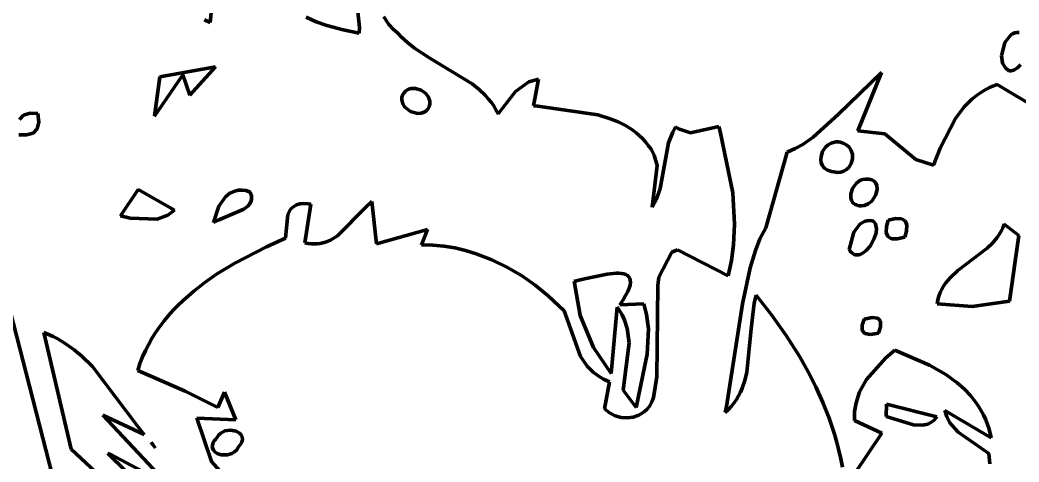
# Model space of a CAD drawing. Header units: millimetres. Extents: x 0 to 9.3, y 0 to 12.
# Drawn here: x 4.724 to 6.071, y 2.919 to 3.515 of the extents above; entities that cross this region are included whole.
import ezdxf

# ---------------------------------------------------------------- set-up
doc = ezdxf.new("R2010")
doc.units = ezdxf.units.MM
doc.layers.add('color#000000ff', color=7, linetype='CONTINUOUS', lineweight=100)
doc.layers.add('color#ffffffff', color=7, linetype='CONTINUOUS', lineweight=100)

msp = doc.modelspace()

# ---------------------------------------------------------------- linework, layer by layer
at = {"layer": 'color#000000ff'}
for p, q in [((4.9803, 3.5118), (4.9839, 3.5472)), ((5.1815, 3.5052), (5.1771, 3.5476)), ((4.9728, 3.5155), (4.9803, 3.5118)), ((5.1095, 3.5188), (5.1233, 3.5128)), ((5.2144, 3.5193), (5.2212, 3.5092)), ((5.1233, 3.5128), (5.1375, 3.5078)), ((5.1375, 3.5078), (5.1593, 3.5018)), ((5.1593, 3.5018), (5.1811, 3.4976)), ((5.1811, 3.4976), (5.1815, 3.5052)), ((5.2212, 3.5092), (5.2268, 3.503)), ((5.2268, 3.503), (5.2332, 3.4972)), ((5.2332, 3.4972), (5.2374, 3.4928)), ((5.2374, 3.4928), (5.2462, 3.4846)), ((6.0516, 3.4847), (6.0601, 3.4955)), ((6.0601, 3.4955), (6.0616, 3.4966)), ((6.0616, 3.4966), (6.065, 3.4977)), ((6.065, 3.4977), (6.068, 3.4983)), ((6.068, 3.4983), (6.0707, 3.4984)), ((5.2462, 3.4846), (5.2557, 3.4771)), ((5.2557, 3.4771), (5.2762, 3.4637)), ((6.0469, 3.4668), (6.0516, 3.4847)), ((5.2762, 3.4637), (5.3335, 3.4289)), ((6.0484, 3.4571), (6.0469, 3.4668)), ((4.9874, 3.4519), (4.9123, 3.4383)), ((4.953, 3.4138), (4.9874, 3.4519)), ((6.0523, 3.4505), (6.0484, 3.4571)), ((6.057, 3.4467), (6.0523, 3.4505)), ((6.0643, 3.448), (6.0619, 3.4471)), ((6.0665, 3.4492), (6.0643, 3.448)), ((6.0687, 3.4508), (6.0665, 3.4492)), ((6.0726, 3.4548), (6.0687, 3.4508)), ((4.9054, 3.3856), (4.9432, 3.4412)), ((4.9123, 3.4383), (4.9054, 3.3856)), ((4.9432, 3.4412), (4.953, 3.4138)), ((5.41, 3.4318), (5.4228, 3.4354)), ((5.4228, 3.4354), (5.4162, 3.3995)), ((5.8271, 3.388), (5.885, 3.4445)), ((5.885, 3.4445), (5.8534, 3.3655)), ((6.0595, 3.4467), (6.057, 3.4467)), ((6.0619, 3.4471), (6.0595, 3.4467)), ((5.2476, 3.4217), (5.2442, 3.4197)), ((5.2513, 3.4228), (5.2476, 3.4217)), ((5.2571, 3.4229), (5.2513, 3.4228)), ((5.2647, 3.4205), (5.2571, 3.4229)), ((5.3335, 3.4289), (5.3428, 3.4214)), ((5.3428, 3.4214), (5.3513, 3.4132)), ((5.3917, 3.4188), (5.41, 3.4318)), ((6.0228, 3.4198), (6.0317, 3.4244)), ((6.0317, 3.4244), (6.0413, 3.4282)), ((6.0413, 3.4282), (6.0984, 3.3938)), ((5.2388, 3.411), (5.2386, 3.4073)), ((5.2401, 3.4147), (5.2388, 3.411)), ((5.2412, 3.4166), (5.2401, 3.4147)), ((5.2442, 3.4197), (5.2412, 3.4166)), ((5.2711, 3.4158), (5.2647, 3.4205)), ((5.2746, 3.4111), (5.2711, 3.4158)), ((5.2764, 3.4058), (5.2746, 3.4111)), ((5.3513, 3.4132), (5.3552, 3.4088)), ((5.3552, 3.4088), (5.3589, 3.4042)), ((5.3684, 3.3885), (5.3917, 3.4188)), ((5.9966, 3.3978), (6.0069, 3.4082)), ((6.0069, 3.4082), (6.0145, 3.4144)), ((6.0145, 3.4144), (6.0228, 3.4198)), ((5.2386, 3.4073), (5.2399, 3.4021)), ((5.2399, 3.4021), (5.2428, 3.3975)), ((5.2428, 3.3975), (5.2503, 3.3917)), ((5.2703, 3.3917), (5.2733, 3.3943)), ((5.2733, 3.3943), (5.2745, 3.3962)), ((5.2745, 3.3962), (5.2755, 3.3981)), ((5.2755, 3.3981), (5.2764, 3.402)), ((5.2764, 3.402), (5.2764, 3.4058)), ((5.3589, 3.4042), (5.3624, 3.3992)), ((5.3624, 3.3992), (5.3655, 3.394)), ((5.3655, 3.394), (5.3684, 3.3885)), ((5.4162, 3.3995), (5.4218, 3.3987)), ((5.4218, 3.3987), (5.5029, 3.387)), ((5.9848, 3.3822), (5.9966, 3.3978)), ((4.7286, 3.3868), (4.723, 3.3811)), ((4.7377, 3.3894), (4.7286, 3.3868)), ((4.748, 3.389), (4.7377, 3.3894)), ((4.7493, 3.3771), (4.748, 3.389)), ((5.2503, 3.3917), (5.2595, 3.3891)), ((5.2595, 3.3891), (5.2651, 3.3895)), ((5.2651, 3.3895), (5.2703, 3.3917)), ((5.5029, 3.387), (5.5195, 3.382)), ((5.5195, 3.382), (5.5301, 3.3778)), ((5.7933, 3.3569), (5.8271, 3.388)), ((5.9642, 3.3422), (5.9848, 3.3822)), ((4.7416, 3.3625), (4.7472, 3.3682)), ((4.7472, 3.3682), (4.7493, 3.3771)), ((5.5301, 3.3778), (5.5402, 3.3726)), ((5.5402, 3.3726), (5.5498, 3.3665)), ((5.6037, 3.364), (5.6077, 3.371)), ((5.6077, 3.371), (5.6117, 3.3684)), ((5.6117, 3.3684), (5.6277, 3.3627)), ((5.6277, 3.3627), (5.6659, 3.3715)), ((5.6659, 3.3715), (5.6678, 3.3647)), ((4.7224, 3.3602), (4.7326, 3.36)), ((4.7326, 3.36), (4.7416, 3.3625)), ((5.5498, 3.3665), (5.5543, 3.363)), ((5.5543, 3.363), (5.5587, 3.3592)), ((5.5587, 3.3592), (5.5629, 3.3551)), ((5.5629, 3.3551), (5.5669, 3.3506)), ((5.598, 3.3495), (5.6037, 3.364)), ((5.6678, 3.3647), (5.6846, 3.2818)), ((5.7791, 3.3472), (5.7933, 3.3569)), ((5.8534, 3.3655), (5.8895, 3.3615)), ((5.8895, 3.3615), (5.9317, 3.3268)), ((5.5669, 3.3506), (5.5706, 3.3459)), ((5.5706, 3.3459), (5.5745, 3.3408)), ((5.5745, 3.3408), (5.5788, 3.3329)), ((5.5868, 3.288), (5.598, 3.3495)), ((5.7582, 3.3368), (5.7689, 3.3416)), ((5.7689, 3.3416), (5.7791, 3.3472)), ((5.8097, 3.3435), (5.8058, 3.3377)), ((5.8132, 3.3467), (5.8097, 3.3435)), ((5.8172, 3.3491), (5.8132, 3.3467)), ((5.8217, 3.3505), (5.8172, 3.3491)), ((5.8242, 3.3508), (5.8217, 3.3505)), ((5.8267, 3.3507), (5.8242, 3.3508)), ((5.8294, 3.3503), (5.8267, 3.3507)), ((5.8321, 3.3496), (5.8294, 3.3503)), ((5.8345, 3.3487), (5.8321, 3.3496)), ((5.8386, 3.3464), (5.8345, 3.3487)), ((5.8418, 3.3435), (5.8386, 3.3464)), ((5.8441, 3.3399), (5.8418, 3.3435)), ((5.9554, 3.3192), (5.9642, 3.3422)), ((5.5788, 3.3329), (5.5826, 3.3189)), ((5.7294, 3.2347), (5.7582, 3.3368)), ((5.8037, 3.3311), (5.8034, 3.3267)), ((5.8034, 3.3267), (5.804, 3.3224)), ((5.8058, 3.3377), (5.8037, 3.3311)), ((5.8459, 3.334), (5.8441, 3.3399)), ((5.8442, 3.3216), (5.8459, 3.3277)), ((5.8459, 3.3277), (5.8459, 3.334)), ((5.9317, 3.3268), (5.9554, 3.3192)), ((5.5826, 3.3189), (5.5762, 3.2627)), ((5.804, 3.3224), (5.8057, 3.3185)), ((5.8057, 3.3185), (5.807, 3.3167)), ((5.807, 3.3167), (5.8086, 3.3151)), ((5.8086, 3.3151), (5.8104, 3.3137)), ((5.8104, 3.3137), (5.8126, 3.3126)), ((5.8346, 3.3112), (5.8381, 3.3134)), ((5.8381, 3.3134), (5.841, 3.3163)), ((5.841, 3.3163), (5.8442, 3.3216)), ((5.8126, 3.3126), (5.8151, 3.3116)), ((5.8151, 3.3116), (5.8179, 3.3109)), ((5.8179, 3.3109), (5.821, 3.3105)), ((5.821, 3.3105), (5.8236, 3.3099)), ((5.8236, 3.3099), (5.826, 3.3096)), ((5.826, 3.3096), (5.8305, 3.3099)), ((5.8305, 3.3099), (5.8346, 3.3112)), ((5.8595, 3.3), (5.8559, 3.2984)), ((5.8635, 3.3006), (5.8595, 3.3)), ((5.8656, 3.3005), (5.8635, 3.3006)), ((5.8681, 3.3004), (5.8656, 3.3005)), ((5.8703, 3.3), (5.8681, 3.3004)), ((5.8722, 3.2994), (5.8703, 3.3)), ((4.883, 3.2863), (4.8594, 3.251)), ((4.9321, 3.2587), (4.883, 3.2863)), ((5.5818, 3.2732), (5.5868, 3.288)), ((5.8462, 3.288), (5.8438, 3.2804)), ((5.851, 3.2947), (5.8462, 3.288)), ((5.8559, 3.2984), (5.851, 3.2947)), ((5.8753, 3.2976), (5.8722, 3.2994)), ((5.8775, 3.295), (5.8753, 3.2976)), ((5.8788, 3.292), (5.8775, 3.295)), ((5.8775, 3.2792), (5.8793, 3.2867)), ((5.8793, 3.2867), (5.8788, 3.292)), ((4.7857, 2.8296), (4.6707, 3.2777)), ((5.0011, 3.2767), (4.992, 3.2641)), ((5.0068, 3.2813), (5.0011, 3.2767)), ((5.0133, 3.2844), (5.0068, 3.2813)), ((5.0181, 3.2855), (5.0133, 3.2844)), ((5.0232, 3.2857), (5.0181, 3.2855)), ((5.0286, 3.2849), (5.0232, 3.2857)), ((5.0343, 3.283), (5.0286, 3.2849)), ((5.0352, 3.2803), (5.0343, 3.283)), ((5.0358, 3.2778), (5.0352, 3.2803)), ((5.0356, 3.2711), (5.036, 3.2732)), ((5.0361, 3.2754), (5.0358, 3.2778)), ((5.036, 3.2732), (5.0361, 3.2754)), ((5.5762, 3.2627), (5.5818, 3.2732)), ((5.6846, 3.2818), (5.687, 3.2397)), ((5.8438, 3.2804), (5.8438, 3.2749)), ((5.8438, 3.2749), (5.8448, 3.2715)), ((5.872, 3.2707), (5.8775, 3.2792)), ((4.992, 3.2641), (4.9849, 3.2417)), ((4.9908, 3.245), (5.0256, 3.2597)), ((5.0256, 3.2597), (5.0312, 3.264)), ((5.0312, 3.264), (5.0339, 3.2673)), ((5.0339, 3.2673), (5.0356, 3.2711)), ((5.0886, 3.2597), (5.0847, 3.2525)), ((5.093, 3.2637), (5.0886, 3.2597)), ((5.0967, 3.2657), (5.093, 3.2637)), ((5.1012, 3.2669), (5.0967, 3.2657)), ((5.1064, 3.2675), (5.1012, 3.2669)), ((5.1124, 3.2673), (5.1064, 3.2675)), ((5.1079, 3.2145), (5.1158, 3.2668)), ((5.1158, 3.2668), (5.1124, 3.2673)), ((5.1898, 3.2622), (5.1518, 3.2238)), ((5.198, 3.2701), (5.1898, 3.2622)), ((5.2043, 3.2131), (5.198, 3.2701)), ((5.8448, 3.2715), (5.8466, 3.2686)), ((5.8466, 3.2686), (5.8495, 3.2664)), ((5.8495, 3.2664), (5.8513, 3.2656)), ((5.8513, 3.2656), (5.8533, 3.2649)), ((5.8533, 3.2649), (5.8556, 3.2645)), ((5.8556, 3.2645), (5.8582, 3.2644)), ((5.8582, 3.2644), (5.8621, 3.2647)), ((5.8621, 3.2647), (5.8674, 3.2669)), ((5.8674, 3.2669), (5.872, 3.2707)), ((4.8594, 3.251), (4.8725, 3.2476)), ((4.8725, 3.2476), (4.9086, 3.2463)), ((4.9086, 3.2463), (4.9231, 3.252)), ((4.9231, 3.252), (4.9321, 3.2587)), ((5.0847, 3.2525), (5.0816, 3.2209)), ((5.9045, 3.2473), (5.8942, 3.245)), ((5.9121, 3.247), (5.9045, 3.2473)), ((5.9171, 3.2441), (5.9121, 3.247)), ((4.9849, 3.2417), (4.9908, 3.245)), ((5.273, 3.2327), (5.2043, 3.2131)), ((5.2652, 3.212), (5.273, 3.2327)), ((5.687, 3.2397), (5.6856, 3.2116)), ((5.7211, 3.2197), (5.7294, 3.2347)), ((5.8565, 3.2399), (5.8477, 3.2288)), ((5.863, 3.2436), (5.8565, 3.2399)), ((5.8685, 3.2446), (5.863, 3.2436)), ((5.8725, 3.2443), (5.8685, 3.2446)), ((5.8746, 3.2438), (5.8725, 3.2443)), ((5.876, 3.242), (5.8746, 3.2438)), ((5.877, 3.24), (5.876, 3.242)), ((5.8778, 3.2379), (5.877, 3.24)), ((5.8784, 3.2332), (5.8778, 3.2379)), ((5.8779, 3.2281), (5.8784, 3.2332)), ((5.8919, 3.2367), (5.8915, 3.2285)), ((5.8942, 3.245), (5.8919, 3.2367)), ((5.9193, 3.2386), (5.9171, 3.2441)), ((5.9189, 3.2304), (5.9193, 3.2386)), ((6.0486, 3.2347), (6.0464, 3.2301)), ((6.0504, 3.2396), (6.0486, 3.2347)), ((6.0705, 3.2244), (6.0504, 3.2396)), ((5.0816, 3.2209), (5.056, 3.2092)), ((5.1518, 3.2238), (5.1424, 3.2182)), ((5.7152, 3.2042), (5.7211, 3.2197)), ((5.8477, 3.2288), (5.8416, 3.2057)), ((5.8699, 3.2102), (5.8755, 3.2202)), ((5.8755, 3.2202), (5.8779, 3.2281)), ((5.8915, 3.2285), (5.8938, 3.223)), ((5.8938, 3.223), (5.8988, 3.2201)), ((5.8988, 3.2201), (5.9064, 3.2198)), ((5.9064, 3.2198), (5.9167, 3.2221)), ((5.9167, 3.2221), (5.9189, 3.2304)), ((6.0411, 3.2217), (6.0349, 3.2142)), ((6.0439, 3.2258), (6.0411, 3.2217)), ((6.0464, 3.2301), (6.0439, 3.2258)), ((6.0578, 3.1356), (6.0705, 3.2244)), ((5.056, 3.2092), (5.0135, 3.1871)), ((5.1123, 3.2137), (5.1079, 3.2145)), ((5.1166, 3.2132), (5.1123, 3.2137)), ((5.1207, 3.2131), (5.1166, 3.2132)), ((5.1246, 3.2132), (5.1207, 3.2131)), ((5.1285, 3.2137), (5.1246, 3.2132)), ((5.1357, 3.2154), (5.1285, 3.2137)), ((5.1424, 3.2182), (5.1357, 3.2154)), ((5.2802, 3.2115), (5.2652, 3.212)), ((5.2951, 3.2101), (5.2802, 3.2115)), ((5.3099, 3.2076), (5.2951, 3.2101)), ((5.3244, 3.2041), (5.3099, 3.2076)), ((5.6856, 3.2116), (5.6828, 3.1906)), ((5.8416, 3.2057), (5.8431, 3.2033)), ((5.8644, 3.204), (5.8699, 3.2102)), ((6.0278, 3.2073), (5.9883, 3.1773)), ((6.0349, 3.2142), (6.0278, 3.2073)), ((5.3388, 3.1998), (5.3244, 3.2041)), ((5.3599, 3.1916), (5.3388, 3.1998)), ((5.6027, 3.2019), (5.5852, 3.1683)), ((5.6104, 3.2049), (5.6027, 3.2019)), ((5.6783, 3.1698), (5.6104, 3.2049)), ((5.708, 3.1806), (5.7152, 3.2042)), ((5.8431, 3.2033), (5.8448, 3.2014)), ((5.8448, 3.2014), (5.8465, 3.1999)), ((5.8465, 3.1999), (5.8484, 3.1989)), ((5.8484, 3.1989), (5.8503, 3.1984)), ((5.8503, 3.1984), (5.8523, 3.1982)), ((5.8523, 3.1982), (5.8543, 3.1984)), ((5.8543, 3.1984), (5.8564, 3.1989)), ((5.8564, 3.1989), (5.8605, 3.201)), ((5.8605, 3.201), (5.8644, 3.204)), ((5.0135, 3.1871), (4.9889, 3.172)), ((5.3802, 3.1818), (5.3599, 3.1916)), ((5.3998, 3.1703), (5.3802, 3.1818)), ((5.6828, 3.1906), (5.6783, 3.1698)), ((5.6979, 3.1324), (5.708, 3.1806)), ((4.9889, 3.172), (4.9731, 3.161)), ((5.4184, 3.1574), (5.3998, 3.1703)), ((5.4847, 3.1657), (5.4772, 3.1639)), ((5.5152, 3.1723), (5.4847, 3.1657)), ((5.5236, 3.1733), (5.5152, 3.1723)), ((5.5276, 3.1735), (5.5236, 3.1733)), ((5.5313, 3.1735), (5.5276, 3.1735)), ((5.5347, 3.1732), (5.5313, 3.1735)), ((5.5378, 3.1725), (5.5347, 3.1732)), ((5.5405, 3.1716), (5.5378, 3.1725)), ((5.5428, 3.1703), (5.5405, 3.1716)), ((5.5446, 3.1686), (5.5428, 3.1703)), ((5.5459, 3.1665), (5.5446, 3.1686)), ((5.5466, 3.1639), (5.5459, 3.1665)), ((5.5852, 3.1683), (5.5839, 3.1571)), ((5.9777, 3.1674), (5.9716, 3.1601)), ((5.9883, 3.1773), (5.9777, 3.1674)), ((4.9731, 3.161), (4.958, 3.1494)), ((5.436, 3.1432), (5.4184, 3.1574)), ((5.4739, 3.1632), (5.471, 3.1626)), ((5.471, 3.1626), (5.4792, 3.1165)), ((5.4772, 3.1639), (5.4739, 3.1632)), ((5.5431, 3.1486), (5.545, 3.1533)), ((5.545, 3.1533), (5.5462, 3.1574)), ((5.5462, 3.1574), (5.5468, 3.1609)), ((5.5468, 3.1609), (5.5466, 3.1639)), ((5.5839, 3.1571), (5.5823, 3.0335)), ((5.9665, 3.1519), (5.9644, 3.1474)), ((5.9689, 3.1561), (5.9665, 3.1519)), ((5.9716, 3.1601), (5.9689, 3.1561)), ((4.958, 3.1494), (4.9438, 3.1369)), ((5.4575, 3.1226), (5.436, 3.1432)), ((5.5368, 3.1375), (5.5403, 3.1434)), ((5.5403, 3.1434), (5.5431, 3.1486)), ((5.7161, 3.1439), (5.7134, 3.1329)), ((5.7369, 3.1174), (5.7161, 3.1439)), ((5.9626, 3.1426), (5.9612, 3.1376)), ((5.9644, 3.1474), (5.9626, 3.1426)), ((4.937, 3.1303), (4.9304, 3.1235)), ((4.9438, 3.1369), (4.937, 3.1303)), ((5.5208, 3.0384), (5.5288, 3.1278)), ((5.5288, 3.1278), (5.5312, 3.1244)), ((5.5323, 3.131), (5.5368, 3.1375)), ((5.5647, 3.1323), (5.5323, 3.131)), ((5.5685, 3.1178), (5.5647, 3.1323)), ((5.6764, 2.9935), (5.6979, 3.1324)), ((5.7134, 3.1329), (5.7094, 3.0983)), ((5.9612, 3.1376), (5.9602, 3.1322)), ((5.9602, 3.1322), (6.0076, 3.1287)), ((6.0076, 3.1287), (6.0578, 3.1356)), ((4.9241, 3.1165), (4.9182, 3.1093)), ((4.9304, 3.1235), (4.9241, 3.1165)), ((5.4794, 3.0612), (5.4575, 3.1226)), ((5.4792, 3.1165), (5.4969, 3.0734)), ((5.5312, 3.1244), (5.5355, 3.1174)), ((5.5355, 3.1174), (5.5388, 3.1101)), ((5.5709, 3.0984), (5.5685, 3.1178)), ((5.7566, 3.0896), (5.7369, 3.1174)), ((5.8618, 3.1116), (5.8591, 3.1033)), ((5.8728, 3.1138), (5.8618, 3.1116)), ((5.8801, 3.1128), (5.8728, 3.1138)), ((5.8839, 3.1086), (5.8801, 3.1128)), ((4.9125, 3.1018), (4.9071, 3.0941)), ((4.9182, 3.1093), (4.9125, 3.1018)), ((5.5388, 3.1101), (5.5424, 3.0989)), ((5.5424, 3.0989), (5.545, 3.0794)), ((5.5694, 3.0644), (5.5709, 3.0984)), ((5.7094, 3.0983), (5.7037, 3.0399)), ((5.8591, 3.1033), (5.8592, 3.0961)), ((5.8812, 3.0928), (5.8839, 3.1013)), ((5.8839, 3.1013), (5.8839, 3.1086)), ((4.7558, 3.0935), (4.7929, 2.9359)), ((4.7623, 3.0909), (4.7558, 3.0935)), ((4.7686, 3.088), (4.7623, 3.0909)), ((4.7747, 3.0849), (4.7686, 3.088)), ((4.7863, 3.0779), (4.7747, 3.0849)), ((4.9021, 3.0861), (4.8974, 3.0778)), ((4.9071, 3.0941), (4.9021, 3.0861)), ((5.775, 3.0605), (5.7566, 3.0896)), ((5.8592, 3.0961), (5.8629, 3.092)), ((5.8629, 3.092), (5.8703, 3.0909)), ((5.8703, 3.0909), (5.8812, 3.0928)), ((4.7971, 3.0701), (4.7863, 3.0779)), ((4.8974, 3.0778), (4.8931, 3.0693)), ((5.4969, 3.0734), (5.5208, 3.0384)), ((5.545, 3.0794), (5.5368, 3.0159)), ((4.8073, 3.0615), (4.7971, 3.0701)), ((4.8215, 3.0475), (4.8073, 3.0615)), ((4.8892, 3.0606), (4.8856, 3.0515)), ((4.8931, 3.0693), (4.8892, 3.0606)), ((5.4884, 3.0483), (5.4794, 3.0612)), ((5.5544, 2.9923), (5.5694, 3.0644)), ((5.7862, 3.0405), (5.775, 3.0605)), ((5.891, 3.0594), (5.8649, 3.0302)), ((5.9033, 3.0695), (5.891, 3.0594)), ((5.9501, 3.0496), (5.9033, 3.0695)), ((4.8829, 2.9668), (4.8215, 3.0475)), ((4.8856, 3.0515), (4.8825, 3.0422)), ((5.4967, 3.0398), (5.4884, 3.0483)), ((5.9721, 3.0367), (5.9501, 3.0496)), ((4.8825, 3.0422), (4.9466, 3.0142)), ((5.5032, 3.0349), (5.4967, 3.0398)), ((5.5105, 3.0306), (5.5032, 3.0349)), ((5.5187, 3.0269), (5.5105, 3.0306)), ((5.5823, 3.0335), (5.5779, 3.0058)), ((5.7037, 3.0399), (5.701, 3.0289)), ((5.7967, 3.02), (5.7862, 3.0405)), ((5.8649, 3.0302), (5.8557, 3.0134)), ((5.9873, 3.0255), (5.9721, 3.0367)), ((5.5117, 2.9907), (5.5187, 3.0269)), ((5.6974, 3.0183), (5.6952, 3.0131)), ((5.701, 3.0289), (5.6974, 3.0183)), ((5.8062, 2.9991), (5.7967, 3.02)), ((5.9967, 3.0173), (5.9873, 3.0255)), ((6.0053, 3.0083), (5.9967, 3.0173)), ((4.9466, 3.0142), (4.9904, 2.9925)), ((4.9904, 2.9925), (4.9996, 3.0132)), ((4.9996, 3.0132), (5.0146, 2.9756)), ((5.5368, 3.0159), (5.5544, 2.9923)), ((5.5779, 3.0058), (5.5757, 2.9999)), ((5.6897, 3.0033), (5.6865, 2.9986)), ((5.6926, 3.0081), (5.6897, 3.0033)), ((5.6952, 3.0131), (5.6926, 3.0081)), ((5.8557, 3.0134), (5.8509, 2.9987)), ((6.013, 2.9985), (6.0053, 3.0083)), ((5.5186, 2.985), (5.5117, 2.9907)), ((5.5693, 2.9902), (5.5652, 2.9864)), ((5.5728, 2.9947), (5.5693, 2.9902)), ((5.5757, 2.9999), (5.5728, 2.9947)), ((5.6744, 2.9855), (5.6764, 2.9935)), ((5.6829, 2.9941), (5.6789, 2.9897)), ((5.6865, 2.9986), (5.6829, 2.9941)), ((5.8146, 2.9778), (5.8062, 2.9991)), ((5.8509, 2.9987), (5.8489, 2.9869)), ((5.8913, 2.98), (5.892, 2.9969)), ((5.892, 2.9969), (5.9599, 2.9797)), ((6.0165, 2.9934), (6.013, 2.9985)), ((6.0197, 2.988), (6.0165, 2.9934)), ((4.924, 2.8874), (4.8357, 2.9818)), ((4.8357, 2.9818), (4.8911, 2.9561)), ((5.0146, 2.9756), (4.9624, 2.9779)), ((4.9624, 2.9779), (4.9819, 2.9194)), ((5.5262, 2.9811), (5.5186, 2.985)), ((5.5343, 2.9789), (5.5262, 2.9811)), ((5.5425, 2.9783), (5.5343, 2.9789)), ((5.5506, 2.9794), (5.5425, 2.9783)), ((5.5583, 2.9821), (5.5506, 2.9794)), ((5.5652, 2.9864), (5.5583, 2.9821)), ((5.6789, 2.9897), (5.6744, 2.9855)), ((5.8184, 2.9671), (5.8146, 2.9778)), ((5.8489, 2.9869), (5.8486, 2.9746)), ((5.9285, 2.9691), (5.8913, 2.98)), ((5.9599, 2.9797), (5.956, 2.9753)), ((5.9731, 2.9795), (5.9704, 2.9884)), ((5.9704, 2.9884), (6.0329, 2.9512)), ((5.9772, 2.9717), (5.9731, 2.9795)), ((6.0227, 2.9824), (6.0197, 2.988)), ((6.0253, 2.9766), (6.0227, 2.9824)), ((6.0277, 2.9706), (6.0253, 2.9766)), ((4.8911, 2.9561), (4.8829, 2.9668)), ((5.8218, 2.9562), (5.8184, 2.9671)), ((5.8486, 2.9746), (5.8855, 2.9579)), ((5.9406, 2.9683), (5.9285, 2.9691)), ((5.9475, 2.9699), (5.9406, 2.9683)), ((5.9518, 2.9721), (5.9475, 2.9699)), ((5.956, 2.9753), (5.9518, 2.9721)), ((5.9886, 2.9589), (5.9772, 2.9717)), ((6.0298, 2.9644), (6.0277, 2.9706)), ((6.0315, 2.9579), (6.0298, 2.9644)), ((4.9872, 2.9493), (4.9892, 2.9516)), ((4.9892, 2.9516), (4.9916, 2.9551)), ((4.9916, 2.9551), (4.9946, 2.9579)), ((4.9946, 2.9579), (4.9999, 2.9607)), ((4.9999, 2.9607), (5.0078, 2.9618)), ((5.0078, 2.9618), (5.0153, 2.9604)), ((5.0153, 2.9604), (5.0198, 2.9579)), ((5.0198, 2.9579), (5.022, 2.9555)), ((5.022, 2.9555), (5.0233, 2.9526)), ((5.0233, 2.9526), (5.0236, 2.9493)), ((5.825, 2.9453), (5.8218, 2.9562)), ((5.8855, 2.9579), (5.8487, 2.903)), ((6.0297, 2.9302), (5.9886, 2.9589)), ((6.0329, 2.9512), (6.0315, 2.9579)), ((4.9009, 2.9453), (4.9029, 2.9425)), ((4.9063, 2.9378), (4.9009, 2.9453)), ((4.9029, 2.9425), (4.9063, 2.9378)), ((4.983, 2.9395), (4.9832, 2.9412)), ((4.9832, 2.9378), (4.983, 2.9395)), ((4.9832, 2.9412), (4.9836, 2.9431)), ((4.9845, 2.9348), (4.9832, 2.9378)), ((4.9836, 2.9431), (4.9844, 2.9451)), ((4.9844, 2.9451), (4.9856, 2.9472)), ((4.9856, 2.9472), (4.9872, 2.9493)), ((5.0186, 2.9392), (5.0162, 2.9353)), ((5.0203, 2.9414), (5.0186, 2.9392)), ((5.0217, 2.9435), (5.0203, 2.9414)), ((5.0227, 2.9455), (5.0217, 2.9435)), ((5.0233, 2.9474), (5.0227, 2.9455)), ((5.0236, 2.9493), (5.0233, 2.9474)), ((5.8278, 2.9343), (5.825, 2.9453)), ((4.7929, 2.9359), (4.8393, 2.893)), ((4.8941, 2.8795), (4.8422, 2.9302)), ((4.8422, 2.9302), (4.8453, 2.9295)), ((4.8453, 2.9295), (4.924, 2.8874)), ((4.9867, 2.9324), (4.9845, 2.9348)), ((4.9896, 2.9304), (4.9867, 2.9324)), ((4.9951, 2.9286), (4.9896, 2.9304)), ((5.0034, 2.9285), (4.9951, 2.9286)), ((5.0095, 2.9302), (5.0034, 2.9285)), ((5.0131, 2.9324), (5.0095, 2.9302)), ((5.0162, 2.9353), (5.0131, 2.9324)), ((5.8304, 2.9232), (5.8278, 2.9343)), ((5.8325, 2.912), (5.8304, 2.9232)), ((6.0313, 2.9163), (6.0297, 2.9302)), ((4.9819, 2.9194), (4.993, 2.9073))]:
    msp.add_line(p, q, dxfattribs=at)
at = {"layer": 'color#ffffffff'}
for p, q in [((4.9839, 3.5472), (4.9803, 3.5118)), ((5.1771, 3.5476), (5.1815, 3.5052)), ((4.9803, 3.5118), (4.9728, 3.5155)), ((5.1233, 3.5128), (5.1095, 3.5188)), ((5.2212, 3.5092), (5.2144, 3.5193)), ((5.1375, 3.5078), (5.1233, 3.5128)), ((5.1593, 3.5018), (5.1375, 3.5078)), ((5.1811, 3.4976), (5.1593, 3.5018)), ((5.1815, 3.5052), (5.1811, 3.4976)), ((5.2268, 3.503), (5.2212, 3.5092)), ((5.2332, 3.4972), (5.2268, 3.503)), ((5.2374, 3.4928), (5.2332, 3.4972)), ((5.2462, 3.4846), (5.2374, 3.4928)), ((6.0601, 3.4955), (6.0516, 3.4847)), ((6.0616, 3.4966), (6.0601, 3.4955)), ((6.065, 3.4977), (6.0616, 3.4966)), ((6.068, 3.4983), (6.065, 3.4977)), ((6.0707, 3.4984), (6.068, 3.4983)), ((5.2557, 3.4771), (5.2462, 3.4846)), ((5.2762, 3.4637), (5.2557, 3.4771)), ((6.0516, 3.4847), (6.0469, 3.4668)), ((5.3335, 3.4289), (5.2762, 3.4637)), ((6.0469, 3.4668), (6.0484, 3.4571)), ((4.9123, 3.4383), (4.9874, 3.4519)), ((4.9874, 3.4519), (4.953, 3.4138)), ((6.0484, 3.4571), (6.0523, 3.4505)), ((6.0523, 3.4505), (6.057, 3.4467)), ((6.0619, 3.4471), (6.0643, 3.448)), ((6.0643, 3.448), (6.0665, 3.4492)), ((6.0665, 3.4492), (6.0687, 3.4508)), ((6.0687, 3.4508), (6.0726, 3.4548)), ((4.9432, 3.4412), (4.9054, 3.3856)), ((4.9054, 3.3856), (4.9123, 3.4383)), ((4.953, 3.4138), (4.9432, 3.4412)), ((5.4228, 3.4354), (5.41, 3.4318)), ((5.4162, 3.3995), (5.4228, 3.4354)), ((5.885, 3.4445), (5.8271, 3.388)), ((5.8534, 3.3655), (5.885, 3.4445)), ((6.057, 3.4467), (6.0595, 3.4467)), ((6.0595, 3.4467), (6.0619, 3.4471)), ((5.2442, 3.4197), (5.2476, 3.4217)), ((5.2476, 3.4217), (5.2513, 3.4228)), ((5.2513, 3.4228), (5.2571, 3.4229)), ((5.2571, 3.4229), (5.2647, 3.4205)), ((5.3428, 3.4214), (5.3335, 3.4289)), ((5.3513, 3.4132), (5.3428, 3.4214)), ((5.41, 3.4318), (5.3917, 3.4188)), ((6.0317, 3.4244), (6.0228, 3.4198)), ((6.0413, 3.4282), (6.0317, 3.4244)), ((6.0984, 3.3938), (6.0413, 3.4282)), ((5.2386, 3.4073), (5.2388, 3.411)), ((5.2388, 3.411), (5.2401, 3.4147)), ((5.2401, 3.4147), (5.2412, 3.4166)), ((5.2412, 3.4166), (5.2442, 3.4197)), ((5.2647, 3.4205), (5.2711, 3.4158)), ((5.2711, 3.4158), (5.2746, 3.4111)), ((5.2746, 3.4111), (5.2764, 3.4058)), ((5.3552, 3.4088), (5.3513, 3.4132)), ((5.3589, 3.4042), (5.3552, 3.4088)), ((5.3917, 3.4188), (5.3684, 3.3885)), ((6.0069, 3.4082), (5.9966, 3.3978)), ((6.0145, 3.4144), (6.0069, 3.4082)), ((6.0228, 3.4198), (6.0145, 3.4144)), ((5.2399, 3.4021), (5.2386, 3.4073)), ((5.2428, 3.3975), (5.2399, 3.4021)), ((5.2503, 3.3917), (5.2428, 3.3975)), ((5.2733, 3.3943), (5.2703, 3.3917)), ((5.2745, 3.3962), (5.2733, 3.3943)), ((5.2755, 3.3981), (5.2745, 3.3962)), ((5.2764, 3.402), (5.2755, 3.3981)), ((5.2764, 3.4058), (5.2764, 3.402)), ((5.3624, 3.3992), (5.3589, 3.4042)), ((5.3655, 3.394), (5.3624, 3.3992)), ((5.3684, 3.3885), (5.3655, 3.394)), ((5.4218, 3.3987), (5.4162, 3.3995)), ((5.5029, 3.387), (5.4218, 3.3987)), ((5.9966, 3.3978), (5.9848, 3.3822)), ((4.723, 3.3811), (4.7286, 3.3868)), ((4.7286, 3.3868), (4.7377, 3.3894)), ((4.7377, 3.3894), (4.748, 3.389)), ((4.748, 3.389), (4.7493, 3.3771)), ((5.2595, 3.3891), (5.2503, 3.3917)), ((5.2651, 3.3895), (5.2595, 3.3891)), ((5.2703, 3.3917), (5.2651, 3.3895)), ((5.5195, 3.382), (5.5029, 3.387)), ((5.5301, 3.3778), (5.5195, 3.382)), ((5.8271, 3.388), (5.7933, 3.3569)), ((5.9848, 3.3822), (5.9642, 3.3422)), ((4.7472, 3.3682), (4.7416, 3.3625)), ((4.7493, 3.3771), (4.7472, 3.3682)), ((5.5402, 3.3726), (5.5301, 3.3778)), ((5.5498, 3.3665), (5.5402, 3.3726)), ((5.6077, 3.371), (5.6037, 3.364)), ((5.6117, 3.3684), (5.6077, 3.371)), ((5.6277, 3.3627), (5.6117, 3.3684)), ((5.6659, 3.3715), (5.6277, 3.3627)), ((5.6678, 3.3647), (5.6659, 3.3715)), ((4.7326, 3.36), (4.7224, 3.3602)), ((4.7416, 3.3625), (4.7326, 3.36)), ((5.5543, 3.363), (5.5498, 3.3665)), ((5.5587, 3.3592), (5.5543, 3.363)), ((5.5629, 3.3551), (5.5587, 3.3592)), ((5.5669, 3.3506), (5.5629, 3.3551)), ((5.6037, 3.364), (5.598, 3.3495)), ((5.6846, 3.2818), (5.6678, 3.3647)), ((5.7933, 3.3569), (5.7791, 3.3472)), ((5.8895, 3.3615), (5.8534, 3.3655)), ((5.9317, 3.3268), (5.8895, 3.3615)), ((5.5706, 3.3459), (5.5669, 3.3506)), ((5.5745, 3.3408), (5.5706, 3.3459)), ((5.5788, 3.3329), (5.5745, 3.3408)), ((5.598, 3.3495), (5.5868, 3.288)), ((5.7689, 3.3416), (5.7582, 3.3368)), ((5.7791, 3.3472), (5.7689, 3.3416)), ((5.8058, 3.3377), (5.8097, 3.3435)), ((5.8097, 3.3435), (5.8132, 3.3467)), ((5.8132, 3.3467), (5.8172, 3.3491)), ((5.8172, 3.3491), (5.8217, 3.3505)), ((5.8217, 3.3505), (5.8242, 3.3508)), ((5.8242, 3.3508), (5.8267, 3.3507)), ((5.8267, 3.3507), (5.8294, 3.3503)), ((5.8294, 3.3503), (5.8321, 3.3496)), ((5.8321, 3.3496), (5.8345, 3.3487)), ((5.8345, 3.3487), (5.8386, 3.3464)), ((5.8386, 3.3464), (5.8418, 3.3435)), ((5.8418, 3.3435), (5.8441, 3.3399)), ((5.9642, 3.3422), (5.9554, 3.3192)), ((5.5826, 3.3189), (5.5788, 3.3329)), ((5.7582, 3.3368), (5.7294, 3.2347)), ((5.8034, 3.3267), (5.8037, 3.3311)), ((5.804, 3.3224), (5.8034, 3.3267)), ((5.8037, 3.3311), (5.8058, 3.3377)), ((5.8441, 3.3399), (5.8459, 3.334)), ((5.8459, 3.3277), (5.8442, 3.3216)), ((5.8459, 3.334), (5.8459, 3.3277)), ((5.9554, 3.3192), (5.9317, 3.3268)), ((5.5762, 3.2627), (5.5826, 3.3189)), ((5.8057, 3.3185), (5.804, 3.3224)), ((5.807, 3.3167), (5.8057, 3.3185)), ((5.8086, 3.3151), (5.807, 3.3167)), ((5.8104, 3.3137), (5.8086, 3.3151)), ((5.8126, 3.3126), (5.8104, 3.3137)), ((5.8381, 3.3134), (5.8346, 3.3112)), ((5.841, 3.3163), (5.8381, 3.3134)), ((5.8442, 3.3216), (5.841, 3.3163)), ((5.8151, 3.3116), (5.8126, 3.3126)), ((5.8179, 3.3109), (5.8151, 3.3116)), ((5.821, 3.3105), (5.8179, 3.3109)), ((5.8236, 3.3099), (5.821, 3.3105)), ((5.826, 3.3096), (5.8236, 3.3099)), ((5.8305, 3.3099), (5.826, 3.3096)), ((5.8346, 3.3112), (5.8305, 3.3099)), ((5.8559, 3.2984), (5.8595, 3.3)), ((5.8595, 3.3), (5.8635, 3.3006)), ((5.8635, 3.3006), (5.8656, 3.3005)), ((5.8656, 3.3005), (5.8681, 3.3004)), ((5.8681, 3.3004), (5.8703, 3.3)), ((5.8703, 3.3), (5.8722, 3.2994)), ((4.8594, 3.251), (4.883, 3.2863)), ((4.883, 3.2863), (4.9321, 3.2587)), ((5.5868, 3.288), (5.5818, 3.2732)), ((5.8438, 3.2804), (5.8462, 3.288)), ((5.8462, 3.288), (5.851, 3.2947)), ((5.851, 3.2947), (5.8559, 3.2984)), ((5.8722, 3.2994), (5.8753, 3.2976)), ((5.8753, 3.2976), (5.8775, 3.295)), ((5.8775, 3.295), (5.8788, 3.292)), ((5.8793, 3.2867), (5.8775, 3.2792)), ((5.8788, 3.292), (5.8793, 3.2867)), ((4.6707, 3.2777), (4.7857, 2.8296)), ((4.992, 3.2641), (5.0011, 3.2767)), ((5.0011, 3.2767), (5.0068, 3.2813)), ((5.0068, 3.2813), (5.0133, 3.2844)), ((5.0133, 3.2844), (5.0181, 3.2855)), ((5.0181, 3.2855), (5.0232, 3.2857)), ((5.0232, 3.2857), (5.0286, 3.2849)), ((5.0286, 3.2849), (5.0343, 3.283)), ((5.0343, 3.283), (5.0352, 3.2803)), ((5.0352, 3.2803), (5.0358, 3.2778)), ((5.036, 3.2732), (5.0356, 3.2711)), ((5.0358, 3.2778), (5.0361, 3.2754)), ((5.0361, 3.2754), (5.036, 3.2732)), ((5.5818, 3.2732), (5.5762, 3.2627)), ((5.687, 3.2397), (5.6846, 3.2818)), ((5.8438, 3.2749), (5.8438, 3.2804)), ((5.8448, 3.2715), (5.8438, 3.2749)), ((5.8775, 3.2792), (5.872, 3.2707)), ((4.9849, 3.2417), (4.992, 3.2641)), ((5.0256, 3.2597), (4.9908, 3.245)), ((5.0312, 3.264), (5.0256, 3.2597)), ((5.0339, 3.2673), (5.0312, 3.264)), ((5.0356, 3.2711), (5.0339, 3.2673)), ((5.0847, 3.2525), (5.0886, 3.2597)), ((5.0886, 3.2597), (5.093, 3.2637)), ((5.093, 3.2637), (5.0967, 3.2657)), ((5.0967, 3.2657), (5.1012, 3.2669)), ((5.1012, 3.2669), (5.1064, 3.2675)), ((5.1064, 3.2675), (5.1124, 3.2673)), ((5.1158, 3.2668), (5.1079, 3.2145)), ((5.1124, 3.2673), (5.1158, 3.2668)), ((5.1518, 3.2238), (5.1898, 3.2622)), ((5.1898, 3.2622), (5.198, 3.2701)), ((5.198, 3.2701), (5.2043, 3.2131)), ((5.8466, 3.2686), (5.8448, 3.2715)), ((5.8495, 3.2664), (5.8466, 3.2686)), ((5.8513, 3.2656), (5.8495, 3.2664)), ((5.8533, 3.2649), (5.8513, 3.2656)), ((5.8556, 3.2645), (5.8533, 3.2649)), ((5.8582, 3.2644), (5.8556, 3.2645)), ((5.8621, 3.2647), (5.8582, 3.2644)), ((5.8674, 3.2669), (5.8621, 3.2647)), ((5.872, 3.2707), (5.8674, 3.2669)), ((4.8725, 3.2476), (4.8594, 3.251)), ((4.9086, 3.2463), (4.8725, 3.2476)), ((4.9231, 3.252), (4.9086, 3.2463)), ((4.9321, 3.2587), (4.9231, 3.252)), ((5.0816, 3.2209), (5.0847, 3.2525)), ((5.8942, 3.245), (5.9045, 3.2473)), ((5.9045, 3.2473), (5.9121, 3.247)), ((5.9121, 3.247), (5.9171, 3.2441)), ((4.9908, 3.245), (4.9849, 3.2417)), ((5.2043, 3.2131), (5.273, 3.2327)), ((5.273, 3.2327), (5.2652, 3.212)), ((5.6856, 3.2116), (5.687, 3.2397)), ((5.7294, 3.2347), (5.7211, 3.2197)), ((5.8477, 3.2288), (5.8565, 3.2399)), ((5.8565, 3.2399), (5.863, 3.2436)), ((5.863, 3.2436), (5.8685, 3.2446)), ((5.8685, 3.2446), (5.8725, 3.2443)), ((5.8725, 3.2443), (5.8746, 3.2438)), ((5.8746, 3.2438), (5.876, 3.242)), ((5.876, 3.242), (5.877, 3.24)), ((5.877, 3.24), (5.8778, 3.2379)), ((5.8778, 3.2379), (5.8784, 3.2332)), ((5.8784, 3.2332), (5.8779, 3.2281)), ((5.8915, 3.2285), (5.8919, 3.2367)), ((5.8919, 3.2367), (5.8942, 3.245)), ((5.9171, 3.2441), (5.9193, 3.2386)), ((5.9193, 3.2386), (5.9189, 3.2304)), ((6.0464, 3.2301), (6.0486, 3.2347)), ((6.0486, 3.2347), (6.0504, 3.2396)), ((6.0504, 3.2396), (6.0705, 3.2244)), ((5.056, 3.2092), (5.0816, 3.2209)), ((5.1424, 3.2182), (5.1518, 3.2238)), ((5.7211, 3.2197), (5.7152, 3.2042)), ((5.8416, 3.2057), (5.8477, 3.2288)), ((5.8755, 3.2202), (5.8699, 3.2102)), ((5.8779, 3.2281), (5.8755, 3.2202)), ((5.8938, 3.223), (5.8915, 3.2285)), ((5.8988, 3.2201), (5.8938, 3.223)), ((5.9064, 3.2198), (5.8988, 3.2201)), ((5.9167, 3.2221), (5.9064, 3.2198)), ((5.9189, 3.2304), (5.9167, 3.2221)), ((6.0349, 3.2142), (6.0411, 3.2217)), ((6.0411, 3.2217), (6.0439, 3.2258)), ((6.0439, 3.2258), (6.0464, 3.2301)), ((6.0705, 3.2244), (6.0578, 3.1356)), ((5.0135, 3.1871), (5.056, 3.2092)), ((5.1079, 3.2145), (5.1123, 3.2137)), ((5.1123, 3.2137), (5.1166, 3.2132)), ((5.1166, 3.2132), (5.1207, 3.2131)), ((5.1207, 3.2131), (5.1246, 3.2132)), ((5.1246, 3.2132), (5.1285, 3.2137)), ((5.1285, 3.2137), (5.1357, 3.2154)), ((5.1357, 3.2154), (5.1424, 3.2182)), ((5.2652, 3.212), (5.2802, 3.2115)), ((5.2802, 3.2115), (5.2951, 3.2101)), ((5.2951, 3.2101), (5.3099, 3.2076)), ((5.3099, 3.2076), (5.3244, 3.2041)), ((5.6828, 3.1906), (5.6856, 3.2116)), ((5.8431, 3.2033), (5.8416, 3.2057)), ((5.8699, 3.2102), (5.8644, 3.204)), ((5.9883, 3.1773), (6.0278, 3.2073)), ((6.0278, 3.2073), (6.0349, 3.2142)), ((5.3244, 3.2041), (5.3388, 3.1998)), ((5.3388, 3.1998), (5.3599, 3.1916)), ((5.5852, 3.1683), (5.6027, 3.2019)), ((5.6027, 3.2019), (5.6104, 3.2049)), ((5.6104, 3.2049), (5.6783, 3.1698)), ((5.7152, 3.2042), (5.708, 3.1806)), ((5.8448, 3.2014), (5.8431, 3.2033)), ((5.8465, 3.1999), (5.8448, 3.2014)), ((5.8484, 3.1989), (5.8465, 3.1999)), ((5.8503, 3.1984), (5.8484, 3.1989)), ((5.8523, 3.1982), (5.8503, 3.1984)), ((5.8543, 3.1984), (5.8523, 3.1982)), ((5.8564, 3.1989), (5.8543, 3.1984)), ((5.8605, 3.201), (5.8564, 3.1989)), ((5.8644, 3.204), (5.8605, 3.201)), ((4.9889, 3.172), (5.0135, 3.1871)), ((5.3599, 3.1916), (5.3802, 3.1818)), ((5.3802, 3.1818), (5.3998, 3.1703)), ((5.6783, 3.1698), (5.6828, 3.1906)), ((5.708, 3.1806), (5.6979, 3.1324)), ((4.9731, 3.161), (4.9889, 3.172)), ((5.3998, 3.1703), (5.4184, 3.1574)), ((5.4772, 3.1639), (5.4847, 3.1657)), ((5.4847, 3.1657), (5.5152, 3.1723)), ((5.5152, 3.1723), (5.5236, 3.1733)), ((5.5236, 3.1733), (5.5276, 3.1735)), ((5.5276, 3.1735), (5.5313, 3.1735)), ((5.5313, 3.1735), (5.5347, 3.1732)), ((5.5347, 3.1732), (5.5378, 3.1725)), ((5.5378, 3.1725), (5.5405, 3.1716)), ((5.5405, 3.1716), (5.5428, 3.1703)), ((5.5428, 3.1703), (5.5446, 3.1686)), ((5.5446, 3.1686), (5.5459, 3.1665)), ((5.5459, 3.1665), (5.5466, 3.1639)), ((5.5839, 3.1571), (5.5852, 3.1683)), ((5.9716, 3.1601), (5.9777, 3.1674)), ((5.9777, 3.1674), (5.9883, 3.1773)), ((4.958, 3.1494), (4.9731, 3.161)), ((5.4184, 3.1574), (5.436, 3.1432)), ((5.471, 3.1626), (5.4739, 3.1632)), ((5.4792, 3.1165), (5.471, 3.1626)), ((5.4739, 3.1632), (5.4772, 3.1639)), ((5.545, 3.1533), (5.5431, 3.1486)), ((5.5462, 3.1574), (5.545, 3.1533)), ((5.5468, 3.1609), (5.5462, 3.1574)), ((5.5466, 3.1639), (5.5468, 3.1609)), ((5.5823, 3.0335), (5.5839, 3.1571)), ((5.9644, 3.1474), (5.9665, 3.1519)), ((5.9665, 3.1519), (5.9689, 3.1561)), ((5.9689, 3.1561), (5.9716, 3.1601)), ((4.9438, 3.1369), (4.958, 3.1494)), ((5.436, 3.1432), (5.4575, 3.1226)), ((5.5403, 3.1434), (5.5368, 3.1375)), ((5.5431, 3.1486), (5.5403, 3.1434)), ((5.7134, 3.1329), (5.7161, 3.1439)), ((5.7161, 3.1439), (5.7369, 3.1174)), ((5.9612, 3.1376), (5.9626, 3.1426)), ((5.9626, 3.1426), (5.9644, 3.1474)), ((4.9304, 3.1235), (4.937, 3.1303)), ((4.937, 3.1303), (4.9438, 3.1369)), ((5.5288, 3.1278), (5.5208, 3.0384)), ((5.5312, 3.1244), (5.5288, 3.1278)), ((5.5368, 3.1375), (5.5323, 3.131)), ((5.5323, 3.131), (5.5647, 3.1323)), ((5.5647, 3.1323), (5.5685, 3.1178)), ((5.6979, 3.1324), (5.6764, 2.9935)), ((5.7094, 3.0983), (5.7134, 3.1329)), ((5.9602, 3.1322), (5.9612, 3.1376)), ((6.0076, 3.1287), (5.9602, 3.1322)), ((6.0578, 3.1356), (6.0076, 3.1287)), ((4.9182, 3.1093), (4.9241, 3.1165)), ((4.9241, 3.1165), (4.9304, 3.1235)), ((5.4575, 3.1226), (5.4794, 3.0612)), ((5.4969, 3.0734), (5.4792, 3.1165)), ((5.5355, 3.1174), (5.5312, 3.1244)), ((5.5388, 3.1101), (5.5355, 3.1174)), ((5.5685, 3.1178), (5.5709, 3.0984)), ((5.7369, 3.1174), (5.7566, 3.0896)), ((5.8591, 3.1033), (5.8618, 3.1116)), ((5.8618, 3.1116), (5.8728, 3.1138)), ((5.8728, 3.1138), (5.8801, 3.1128)), ((5.8801, 3.1128), (5.8839, 3.1086)), ((4.9071, 3.0941), (4.9125, 3.1018)), ((4.9125, 3.1018), (4.9182, 3.1093)), ((5.5424, 3.0989), (5.5388, 3.1101)), ((5.545, 3.0794), (5.5424, 3.0989)), ((5.5709, 3.0984), (5.5694, 3.0644)), ((5.7037, 3.0399), (5.7094, 3.0983)), ((5.8592, 3.0961), (5.8591, 3.1033)), ((5.8839, 3.1013), (5.8812, 3.0928)), ((5.8839, 3.1086), (5.8839, 3.1013)), ((4.7558, 3.0935), (4.7623, 3.0909)), ((4.7929, 2.9359), (4.7558, 3.0935)), ((4.7623, 3.0909), (4.7686, 3.088)), ((4.7686, 3.088), (4.7747, 3.0849)), ((4.7747, 3.0849), (4.7863, 3.0779)), ((4.8974, 3.0778), (4.9021, 3.0861)), ((4.9021, 3.0861), (4.9071, 3.0941)), ((5.7566, 3.0896), (5.775, 3.0605)), ((5.8629, 3.092), (5.8592, 3.0961)), ((5.8703, 3.0909), (5.8629, 3.092)), ((5.8812, 3.0928), (5.8703, 3.0909)), ((4.7863, 3.0779), (4.7971, 3.0701)), ((4.8931, 3.0693), (4.8974, 3.0778)), ((5.5208, 3.0384), (5.4969, 3.0734)), ((5.5368, 3.0159), (5.545, 3.0794)), ((4.7971, 3.0701), (4.8073, 3.0615)), ((4.8073, 3.0615), (4.8215, 3.0475)), ((4.8856, 3.0515), (4.8892, 3.0606)), ((4.8892, 3.0606), (4.8931, 3.0693)), ((5.4794, 3.0612), (5.4884, 3.0483)), ((5.5694, 3.0644), (5.5544, 2.9923)), ((5.775, 3.0605), (5.7862, 3.0405)), ((5.8649, 3.0302), (5.891, 3.0594)), ((5.891, 3.0594), (5.9033, 3.0695)), ((5.9033, 3.0695), (5.9501, 3.0496)), ((4.8215, 3.0475), (4.8829, 2.9668)), ((4.8825, 3.0422), (4.8856, 3.0515)), ((5.4884, 3.0483), (5.4967, 3.0398)), ((5.9501, 3.0496), (5.9721, 3.0367)), ((4.9466, 3.0142), (4.8825, 3.0422)), ((5.4967, 3.0398), (5.5032, 3.0349)), ((5.5032, 3.0349), (5.5105, 3.0306)), ((5.5105, 3.0306), (5.5187, 3.0269)), ((5.5779, 3.0058), (5.5823, 3.0335)), ((5.701, 3.0289), (5.7037, 3.0399)), ((5.7862, 3.0405), (5.7967, 3.02)), ((5.8557, 3.0134), (5.8649, 3.0302)), ((5.9721, 3.0367), (5.9873, 3.0255)), ((5.5187, 3.0269), (5.5117, 2.9907)), ((5.6952, 3.0131), (5.6974, 3.0183)), ((5.6974, 3.0183), (5.701, 3.0289)), ((5.7967, 3.02), (5.8062, 2.9991)), ((5.9873, 3.0255), (5.9967, 3.0173)), ((5.9967, 3.0173), (6.0053, 3.0083)), ((4.9904, 2.9925), (4.9466, 3.0142)), ((4.9996, 3.0132), (4.9904, 2.9925)), ((5.0146, 2.9756), (4.9996, 3.0132)), ((5.5544, 2.9923), (5.5368, 3.0159)), ((5.5757, 2.9999), (5.5779, 3.0058)), ((5.6865, 2.9986), (5.6897, 3.0033)), ((5.6897, 3.0033), (5.6926, 3.0081)), ((5.6926, 3.0081), (5.6952, 3.0131)), ((5.8509, 2.9987), (5.8557, 3.0134)), ((6.0053, 3.0083), (6.013, 2.9985)), ((5.5117, 2.9907), (5.5186, 2.985)), ((5.5652, 2.9864), (5.5693, 2.9902)), ((5.5693, 2.9902), (5.5728, 2.9947)), ((5.5728, 2.9947), (5.5757, 2.9999)), ((5.6764, 2.9935), (5.6744, 2.9855)), ((5.6789, 2.9897), (5.6829, 2.9941)), ((5.6829, 2.9941), (5.6865, 2.9986)), ((5.8062, 2.9991), (5.8146, 2.9778)), ((5.8489, 2.9869), (5.8509, 2.9987)), ((5.892, 2.9969), (5.8913, 2.98)), ((5.9599, 2.9797), (5.892, 2.9969)), ((6.013, 2.9985), (6.0165, 2.9934)), ((6.0165, 2.9934), (6.0197, 2.988)), ((4.8911, 2.9561), (4.8357, 2.9818)), ((4.8357, 2.9818), (4.924, 2.8874)), ((4.9819, 2.9194), (4.9624, 2.9779)), ((4.9624, 2.9779), (5.0146, 2.9756)), ((5.5186, 2.985), (5.5262, 2.9811)), ((5.5262, 2.9811), (5.5343, 2.9789)), ((5.5343, 2.9789), (5.5425, 2.9783)), ((5.5425, 2.9783), (5.5506, 2.9794)), ((5.5506, 2.9794), (5.5583, 2.9821)), ((5.5583, 2.9821), (5.5652, 2.9864)), ((5.6744, 2.9855), (5.6789, 2.9897)), ((5.8146, 2.9778), (5.8184, 2.9671)), ((5.8486, 2.9746), (5.8489, 2.9869)), ((5.8913, 2.98), (5.9285, 2.9691)), ((5.956, 2.9753), (5.9599, 2.9797)), ((6.0329, 2.9512), (5.9704, 2.9884)), ((5.9704, 2.9884), (5.9731, 2.9795)), ((5.9731, 2.9795), (5.9772, 2.9717)), ((6.0197, 2.988), (6.0227, 2.9824)), ((6.0227, 2.9824), (6.0253, 2.9766)), ((6.0253, 2.9766), (6.0277, 2.9706)), ((4.8829, 2.9668), (4.8911, 2.9561)), ((5.8184, 2.9671), (5.8218, 2.9562)), ((5.8855, 2.9579), (5.8486, 2.9746)), ((5.9285, 2.9691), (5.9406, 2.9683)), ((5.9406, 2.9683), (5.9475, 2.9699)), ((5.9475, 2.9699), (5.9518, 2.9721)), ((5.9518, 2.9721), (5.956, 2.9753)), ((5.9772, 2.9717), (5.9886, 2.9589)), ((6.0277, 2.9706), (6.0298, 2.9644)), ((6.0298, 2.9644), (6.0315, 2.9579)), ((4.9892, 2.9516), (4.9872, 2.9493)), ((4.9916, 2.9551), (4.9892, 2.9516)), ((4.9946, 2.9579), (4.9916, 2.9551)), ((4.9999, 2.9607), (4.9946, 2.9579)), ((5.0078, 2.9618), (4.9999, 2.9607)), ((5.0153, 2.9604), (5.0078, 2.9618)), ((5.0198, 2.9579), (5.0153, 2.9604)), ((5.022, 2.9555), (5.0198, 2.9579)), ((5.0233, 2.9526), (5.022, 2.9555)), ((5.0236, 2.9493), (5.0233, 2.9526)), ((5.8218, 2.9562), (5.825, 2.9453)), ((5.8487, 2.903), (5.8855, 2.9579)), ((5.9886, 2.9589), (6.0297, 2.9302)), ((6.0315, 2.9579), (6.0329, 2.9512)), ((4.9009, 2.9453), (4.9063, 2.9378)), ((4.9029, 2.9425), (4.9009, 2.9453)), ((4.9063, 2.9378), (4.9029, 2.9425)), ((4.9832, 2.9412), (4.983, 2.9395)), ((4.983, 2.9395), (4.9832, 2.9378)), ((4.9836, 2.9431), (4.9832, 2.9412)), ((4.9832, 2.9378), (4.9845, 2.9348)), ((4.9844, 2.9451), (4.9836, 2.9431)), ((4.9856, 2.9472), (4.9844, 2.9451)), ((4.9872, 2.9493), (4.9856, 2.9472)), ((5.0162, 2.9353), (5.0186, 2.9392)), ((5.0186, 2.9392), (5.0203, 2.9414)), ((5.0203, 2.9414), (5.0217, 2.9435)), ((5.0217, 2.9435), (5.0227, 2.9455)), ((5.0227, 2.9455), (5.0233, 2.9474)), ((5.0233, 2.9474), (5.0236, 2.9493)), ((5.825, 2.9453), (5.8278, 2.9343)), ((4.8393, 2.893), (4.7929, 2.9359)), ((4.8453, 2.9295), (4.8422, 2.9302)), ((4.8422, 2.9302), (4.8941, 2.8795)), ((4.924, 2.8874), (4.8453, 2.9295)), ((4.9845, 2.9348), (4.9867, 2.9324)), ((4.9867, 2.9324), (4.9896, 2.9304)), ((4.9896, 2.9304), (4.9951, 2.9286)), ((4.9951, 2.9286), (5.0034, 2.9285)), ((5.0034, 2.9285), (5.0095, 2.9302)), ((5.0095, 2.9302), (5.0131, 2.9324)), ((5.0131, 2.9324), (5.0162, 2.9353)), ((5.8278, 2.9343), (5.8304, 2.9232)), ((5.8304, 2.9232), (5.8325, 2.912)), ((6.0297, 2.9302), (6.0313, 2.9163)), ((4.993, 2.9073), (4.9819, 2.9194))]:
    msp.add_line(p, q, dxfattribs=at)

doc.saveas('drawing.dxf')
